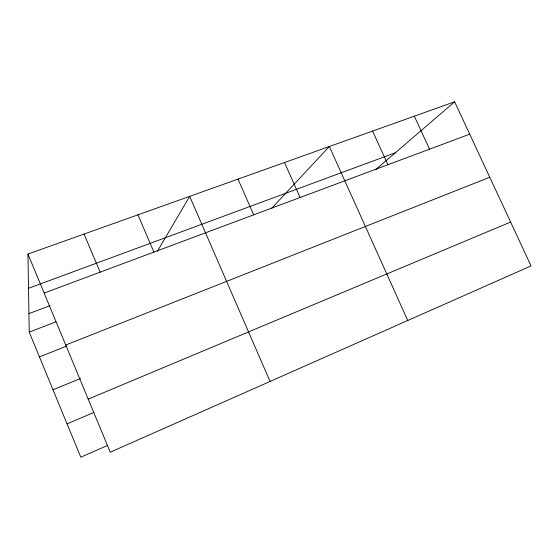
<?xml version="1.0" encoding="UTF-8"?>
<svg xmlns="http://www.w3.org/2000/svg" width="559" height="559" viewBox="0 0 559 559"><rect width="100%" height="100%" fill="white"/><g stroke="black" fill="none" stroke-linecap="round" stroke-linejoin="round"><path stroke-width="0.84" d="M157.345 251.375L189.683 196.363L270.067 381.455M271.744 208.207L329.349 146.514L407.77 320.489M375.459 169.852L454.628 101.808L531.05 265.916L110.249 452.203L27.95 254.079L454.628 101.808M107.559 445.425L80.796 457.192L29.236 332.13L27.95 254.079M67.059 423.869L93.87 412.472M88.203 399.133L510.626 222.056M53 389.77L80.475 378.499M65.724 345.029L489.768 177.266M39.444 356.887L66.968 345.986M29.236 332.13L55.984 321.816M28.935 313.627L50.017 305.64M44.147 293.07L469.7 134.181M28.516 288.297L395.339 152.768M414.324 116.188L429.529 149.183M372.594 131.079L387.925 164.716M284.51 162.515L300.099 197.509M237.987 179.118L253.695 214.831M137.94 214.824L153.9 252.095M84.074 234.053L100.152 272.156"/></g></svg>
